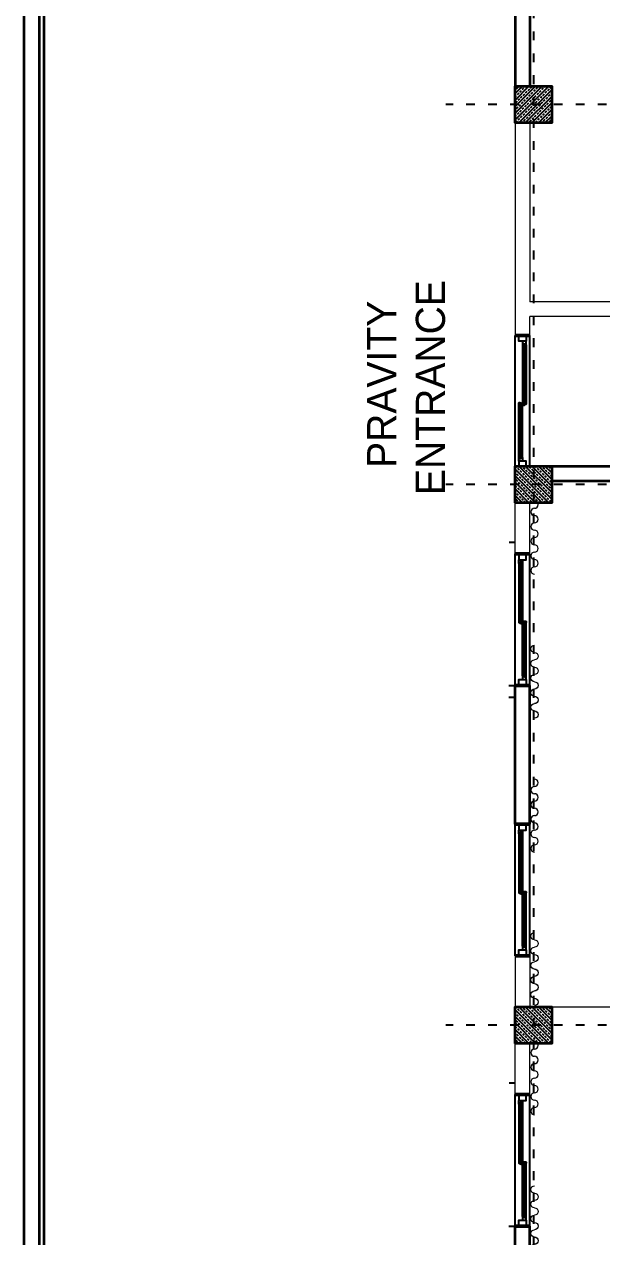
# Model space of a CAD drawing. Header units: millimetres. Extents: x 626118 to 667468, y 4481694 to 4492717.
# Drawn here: x 636654 to 637444, y 4489890 to 4491549 of the extents above; entities that cross this region are included whole.
import ezdxf

# ---------------------------------------------------------------- set-up
doc = ezdxf.new("R2010")
doc.units = ezdxf.units.MM
doc.linetypes.add('ACAD_ISO03W100', pattern=[30, 12, -18])
doc.linetypes.add('DUZ', pattern=[500, 500])
doc.layers.get('0').update_dxf_attribs({"color": 1, "linetype": 'DUZ'})
for name, color, linetype in [('AGAC', 116, 'Continuous'), ('KOLTAR_F', 145, 'Continuous'), ('PEN', 161, 'Continuous'), ('söve', 26, 'DUZ')]:
    doc.layers.add(name, color=color, linetype=linetype)
for name, color, linetype, lineweight in [('cam', 143, 'Continuous', 20), ('DUV', 220, 'Continuous', 50), ('DUVAR', 7, 'Continuous', 35), ('FE_PERDE', 205, 'Continuous', 15), ('gor25', 142, 'Continuous', 25), ('iç duvar', 7, 'Continuous', 50), ('KOLON_F', 3, 'Continuous', 35)]:
    doc.layers.add(name, color=color, linetype=linetype, lineweight=lineweight)
pattern_1 = [(135, (5141737.9514, 3829570.847), (-4.4901280605, -4.4901280605), []), (135, (5141737.9514, 3829575.337), (-4.4901280605, -4.4901280605), [3.175, -1.5875])]

# ---------------------------------------------------------------- blocks, each defined once
blk = doc.blocks.new('GEN_BLOCK00601')
at = {"linetype": 'Continuous', "ltscale": 50}
for centre, start, end in [((50, 50), 0, 180), ((150, 50), 180, 0), ((250, 50), 0, 180), ((350, 50), 180, 0), ((450, 50), 0, 180), ((550, 50), 180, 0), ((650, 50), 0, 180), ((750, 50), 180, 0), ((850, 50), 0, 180), ((950, 50), 180, 0)]:
    blk.add_arc(centre, 50, start, end, dxfattribs=at)
for tag in ['FLOOR', 'Sfb']:
    blk.add_attdef(tag, (0, 0), '', height=1)

msp = doc.modelspace()

# ---------------------------------------------------------------- hatches: boundary and pattern name
at = {"layer": 'KOLTAR_F'}
h = msp.add_hatch(dxfattribs=at)
h.set_pattern_fill('ANSI33', color=256, style=0)
h.set_pattern_definition([(45, (-23257.995, -12948.142), (-4.4901280605, 4.4901280605), []), (45, (-23253.505, -12948.142), (-4.4901280605, 4.4901280605), [3.175, -1.5875])])
h.paths.add_polyline_path([(637325.48, 4491464.33), (637375.48, 4491464.33), (637375.48, 4491414.33), (637325.48, 4491414.33)])
h = msp.add_hatch(dxfattribs=at)
h.set_pattern_fill('ANSI33', color=256, angle=90, style=0)
h.set_pattern_definition([(135, (5141737.9514, 3830310.847), (-4.4901280605, -4.4901280605), []), (135, (5141737.9514, 3830315.337), (-4.4901280605, -4.4901280605), [3.175, -1.5875])])
h.paths.add_polyline_path([(637325.48, 4490894.33), (637325.48, 4490944.33), (637375.48, 4490944.33), (637375.48, 4490894.33)])
h = msp.add_hatch(dxfattribs=at)
h.set_pattern_fill('ANSI33', color=256, angle=90, style=0)
h.set_pattern_definition(pattern_1)
h.paths.add_polyline_path([(637325.48, 4490154.33), (637325.48, 4490204.33), (637375.48, 4490204.33), (637375.48, 4490154.33)])
h = msp.add_hatch(dxfattribs=at)
h.set_pattern_fill('ANSI33', color=256, angle=90, style=0)
h.set_pattern_definition(pattern_1)
h.paths.add_polyline_path([(637325.48, 4490154.33), (637325.48, 4490204.33), (637375.48, 4490204.33), (637375.48, 4490154.33)])

# ---------------------------------------------------------------- linework, layer by layer
at = {"color": 232, "linetype": 'ACAD_ISO03W100'}
for p, q in [((637350.48, 4492079.33), (637350.48, 4488949.33)), ((641170.48, 4491439.33), (637230.48, 4491439.33)), ((641170.48, 4490919.33), (637230.48, 4490919.33)), ((641170.48, 4490179.33), (637230.48, 4490179.33))]:
    msp.add_line(p, q, dxfattribs=at)
at = {"layer": 'AGAC'}
for p, q in [((637325.48, 4490944.33), (637325.48, 4491123.34)), ((637345.48, 4490943.34), (637345.48, 4491123.34)), ((637325.48, 4490644.33), (637325.48, 4490824.33)), ((637345.48, 4490644.33), (637345.48, 4490824.33)), ((637325.48, 4490274.33), (637325.48, 4490454.33)), ((637345.48, 4490274.33), (637345.48, 4490454.33)), ((637325.48, 4489904.33), (637325.48, 4490084.33)), ((637345.48, 4489904.33), (637345.48, 4490084.33))]:
    msp.add_line(p, q, dxfattribs=at)
at = {"layer": 'cam'}
for p, q in [((637337.48, 4491111.84), (637337.48, 4491027.84)), ((637337.98, 4491111.84), (637337.98, 4491027.84)), ((637338.48, 4491111.84), (637338.48, 4491027.84)), ((637332.48, 4490954.84), (637332.48, 4491030.84)), ((637332.98, 4490954.84), (637332.98, 4491030.84)), ((637333.48, 4490954.84), (637333.48, 4491030.84)), ((637332.48, 4490812.83), (637332.48, 4490728.83)), ((637332.98, 4490812.83), (637332.98, 4490728.83)), ((637333.48, 4490812.83), (637333.48, 4490728.83)), ((637337.48, 4490655.83), (637337.48, 4490731.83)), ((637337.98, 4490655.83), (637337.98, 4490731.83)), ((637338.48, 4490655.83), (637338.48, 4490731.83)), ((637332.48, 4490442.83), (637332.48, 4490358.83)), ((637332.98, 4490442.83), (637332.98, 4490358.83)), ((637333.48, 4490442.83), (637333.48, 4490358.83)), ((637337.48, 4490285.83), (637337.48, 4490361.83)), ((637337.98, 4490285.83), (637337.98, 4490361.83)), ((637338.48, 4490285.83), (637338.48, 4490361.83)), ((637332.48, 4490072.83), (637332.48, 4489988.83)), ((637332.98, 4490072.83), (637332.98, 4489988.83)), ((637333.48, 4490072.83), (637333.48, 4489988.83)), ((637337.48, 4489915.83), (637337.48, 4489991.83)), ((637337.98, 4489915.83), (637337.98, 4489991.83)), ((637338.48, 4489915.83), (637338.48, 4489991.83))]:
    msp.add_line(p, q, dxfattribs=at)
at = {"layer": 'DUV'}
for p, q in [((637325.48, 4491123.34), (637345.48, 4491123.34)), ((637345.48, 4490824.33), (637325.48, 4490824.33)), ((637345.48, 4490644.33), (637325.48, 4490644.33)), ((637345.48, 4490454.33), (637325.48, 4490454.33)), ((637345.48, 4490454.33), (637325.48, 4490454.33)), ((637345.48, 4490454.33), (637325.48, 4490454.33)), ((637345.48, 4490274.33), (637325.48, 4490274.33)), ((637345.48, 4490274.33), (637325.48, 4490274.33)), ((637345.48, 4490274.33), (637325.48, 4490274.33)), ((637345.48, 4490084.33), (637325.48, 4490084.33)), ((637345.48, 4489904.33), (637325.48, 4489904.33))]:
    msp.add_line(p, q, dxfattribs=at)
at = {"layer": 'DUVAR'}
for p, q in [((637325.48, 4491934.33), (637325.48, 4491464.33)), ((637345.48, 4491934.33), (637345.48, 4491464.33)), ((637325.48, 4491123.34), (637345.48, 4491123.34)), ((637375.48, 4490944.33), (637845.48, 4490944.33)), ((637375.48, 4490924.33), (637845.48, 4490924.33)), ((637345.48, 4490824.33), (637325.48, 4490824.33)), ((637345.48, 4490644.33), (637325.48, 4490644.33)), ((637325.48, 4490454.33), (637325.48, 4490644.33)), ((637345.48, 4490454.33), (637345.48, 4490644.33)), ((637345.48, 4490454.33), (637325.48, 4490454.33)), ((637345.48, 4490274.33), (637325.48, 4490274.33)), ((637345.48, 4490084.33), (637325.48, 4490084.33)), ((637345.48, 4489904.33), (637325.48, 4489904.33)), ((637325.48, 4489714.33), (637325.48, 4489904.33)), ((637345.48, 4489714.33), (637345.48, 4489904.33))]:
    msp.add_line(p, q, dxfattribs=at)
for points in [[(636653.72, 4492712.69), (643853.72, 4492712.69), (643853.72, 4487912.69), (636653.72, 4487912.69)], [(636674.72, 4492691.69), (643832.72, 4492691.69), (643832.72, 4487933.69), (636674.72, 4487933.69)], [(636681.02, 4492685.39), (643826.42, 4492685.39), (643826.42, 4487939.99), (636681.02, 4487939.99)]]:
    msp.add_lwpolyline(points, close=True, dxfattribs=at)
at = {"layer": 'gor25'}
for p, q in [((637335.48, 4491110.34), (637335.48, 4491029.34)), ((637340.48, 4491110.34), (637340.48, 4491029.34)), ((637330.48, 4490956.34), (637330.48, 4491029.34)), ((637335.48, 4490956.34), (637335.48, 4491029.34)), ((637330.48, 4490811.33), (637330.48, 4490730.33)), ((637335.48, 4490811.33), (637335.48, 4490730.33)), ((637335.48, 4490657.33), (637335.48, 4490730.33)), ((637340.48, 4490657.33), (637340.48, 4490730.33)), ((637330.48, 4490441.33), (637330.48, 4490360.33)), ((637335.48, 4490441.33), (637335.48, 4490360.33)), ((637335.48, 4490287.33), (637335.48, 4490360.33)), ((637340.48, 4490287.33), (637340.48, 4490360.33)), ((637330.48, 4490071.33), (637330.48, 4489990.33)), ((637335.48, 4490071.33), (637335.48, 4489990.33)), ((637335.48, 4489917.33), (637335.48, 4489990.33)), ((637340.48, 4489917.33), (637340.48, 4489990.33))]:
    msp.add_line(p, q, dxfattribs=at)
at = {"layer": 'iç duvar', "color": 7, "lineweight": 18}
for p, q in [((637325.48, 4491414.33), (637325.48, 4491123.34)), ((637345.48, 4491414.33), (637345.48, 4491169.33)), ((637665.48, 4491169.33), (637345.48, 4491169.33)), ((637680.48, 4491149.33), (637345.48, 4491149.33)), ((637345.48, 4491123.34), (637345.48, 4491149.33)), ((637325.48, 4490824.33), (637325.48, 4490894.33)), ((637345.48, 4490824.33), (637345.48, 4490894.33)), ((637325.48, 4490274.33), (637325.48, 4490204.33)), ((637345.48, 4490274.33), (637345.48, 4490204.33)), ((637325.48, 4490084.33), (637325.48, 4490154.33)), ((637345.48, 4490084.33), (637345.48, 4490154.33))]:
    msp.add_line(p, q, dxfattribs=at)
at = {"layer": 'iç duvar', "color": 252, "linetype": 'Continuous', "lineweight": 5, "true_color": 0x939598}
msp.add_line((637375.48, 4490204.33), (637845.48, 4490204.33), dxfattribs=at)
at = {"layer": 'KOLON_F'}
for points in [[(637325.48, 4491464.33), (637375.48, 4491464.33), (637375.48, 4491414.33), (637325.48, 4491414.33)], [(637325.48, 4490894.33), (637325.48, 4490944.33), (637375.48, 4490944.33), (637375.48, 4490894.33)], [(637325.48, 4490154.33), (637325.48, 4490204.33), (637375.48, 4490204.33), (637375.48, 4490154.33)], [(637325.48, 4490154.33), (637325.48, 4490204.33), (637375.48, 4490204.33), (637375.48, 4490154.33)]]:
    msp.add_lwpolyline(points, close=True, dxfattribs=at)
at = {"layer": 'PEN'}
for points in [[(637340.48, 4491115.34), (637340.48, 4491115.34), (637330.48, 4491115.34), (637330.48, 4491123.34), (637330.48, 4491123.34), (637340.48, 4491123.34), (637340.48, 4491123.34), (637340.48, 4491123.34), (637340.48, 4491115.34)], [(637340.48, 4491115.34), (637340.48, 4491115.34), (637335.48, 4491115.34), (637335.48, 4491111.84), (637337.48, 4491111.84), (637338.48, 4491111.84), (637338.48, 4491110.34), (637340.48, 4491110.34), (637340.48, 4491115.34)], [(637335.48, 4491111.84), (637335.48, 4491110.34), (637337.48, 4491110.34), (637337.48, 4491111.84)], [(637335.48, 4491029.34), (637335.48, 4491029.34), (637330.48, 4491029.34), (637330.48, 4491030.84), (637332.48, 4491030.84), (637333.48, 4491030.84), (637333.48, 4491029.34), (637335.48, 4491029.34), (637335.48, 4491029.34)], [(637330.48, 4491030.84), (637330.48, 4491029.34), (637332.48, 4491029.34), (637332.48, 4491030.84)], [(637335.48, 4491027.84), (637335.48, 4491029.34), (637337.48, 4491029.34), (637337.48, 4491027.84)], [(637340.48, 4491029.34), (637340.48, 4491029.34), (637335.48, 4491029.34), (637335.48, 4491027.84), (637337.48, 4491027.84), (637338.48, 4491027.84), (637338.48, 4491029.34), (637340.48, 4491029.34), (637340.48, 4491029.34)], [(637335.48, 4490951.34), (637335.48, 4490951.34), (637330.48, 4490951.34), (637330.48, 4490954.84), (637332.48, 4490954.84), (637333.48, 4490954.84), (637333.48, 4490956.34), (637335.48, 4490956.34), (637335.48, 4490951.34)], [(637330.48, 4490954.84), (637330.48, 4490956.34), (637332.48, 4490956.34), (637332.48, 4490954.84)], [(637340.48, 4490951.34), (637340.48, 4490951.34), (637330.48, 4490951.34), (637330.48, 4490944.33), (637330.48, 4490944.33), (637340.48, 4490944.33), (637340.48, 4490944.33), (637340.48, 4490944.33), (637340.48, 4490951.34)], [(637330.48, 4490816.33), (637330.48, 4490816.33), (637340.48, 4490816.33), (637340.48, 4490824.33), (637340.48, 4490824.33), (637330.48, 4490824.33), (637330.48, 4490824.33), (637330.48, 4490824.33), (637330.48, 4490816.33)], [(637330.48, 4490816.33), (637330.48, 4490816.33), (637335.48, 4490816.33), (637335.48, 4490812.83), (637333.48, 4490812.83), (637332.48, 4490812.83), (637332.48, 4490811.33), (637330.48, 4490811.33), (637330.48, 4490816.33)], [(637335.48, 4490812.83), (637335.48, 4490811.33), (637333.48, 4490811.33), (637333.48, 4490812.83)], [(637330.48, 4490730.33), (637330.48, 4490730.33), (637335.48, 4490730.33), (637335.48, 4490728.83), (637333.48, 4490728.83), (637332.48, 4490728.83), (637332.48, 4490730.33), (637330.48, 4490730.33), (637330.48, 4490730.33)], [(637335.48, 4490728.83), (637335.48, 4490730.33), (637333.48, 4490730.33), (637333.48, 4490728.83)], [(637335.48, 4490730.33), (637335.48, 4490730.33), (637340.48, 4490730.33), (637340.48, 4490731.83), (637338.48, 4490731.83), (637337.48, 4490731.83), (637337.48, 4490730.33), (637335.48, 4490730.33), (637335.48, 4490730.33)], [(637340.48, 4490731.83), (637340.48, 4490730.33), (637338.48, 4490730.33), (637338.48, 4490731.83)], [(637330.48, 4490652.33), (637330.48, 4490652.33), (637340.48, 4490652.33), (637340.48, 4490644.33), (637340.48, 4490644.33), (637330.48, 4490644.33), (637330.48, 4490644.33), (637330.48, 4490644.33), (637330.48, 4490652.33)], [(637335.48, 4490652.33), (637335.48, 4490652.33), (637340.48, 4490652.33), (637340.48, 4490655.83), (637338.48, 4490655.83), (637337.48, 4490655.83), (637337.48, 4490657.33), (637335.48, 4490657.33), (637335.48, 4490652.33)], [(637340.48, 4490655.83), (637340.48, 4490657.33), (637338.48, 4490657.33), (637338.48, 4490655.83)], [(637330.48, 4490446.33), (637330.48, 4490446.33), (637340.48, 4490446.33), (637340.48, 4490454.33), (637340.48, 4490454.33), (637330.48, 4490454.33), (637330.48, 4490454.33), (637330.48, 4490454.33), (637330.48, 4490446.33)], [(637330.48, 4490446.33), (637330.48, 4490446.33), (637335.48, 4490446.33), (637335.48, 4490442.83), (637333.48, 4490442.83), (637332.48, 4490442.83), (637332.48, 4490441.33), (637330.48, 4490441.33), (637330.48, 4490446.33)], [(637335.48, 4490442.83), (637335.48, 4490441.33), (637333.48, 4490441.33), (637333.48, 4490442.83)], [(637330.48, 4490360.33), (637330.48, 4490360.33), (637335.48, 4490360.33), (637335.48, 4490358.83), (637333.48, 4490358.83), (637332.48, 4490358.83), (637332.48, 4490360.33), (637330.48, 4490360.33), (637330.48, 4490360.33)], [(637335.48, 4490358.83), (637335.48, 4490360.33), (637333.48, 4490360.33), (637333.48, 4490358.83)], [(637335.48, 4490360.33), (637335.48, 4490360.33), (637340.48, 4490360.33), (637340.48, 4490361.83), (637338.48, 4490361.83), (637337.48, 4490361.83), (637337.48, 4490360.33), (637335.48, 4490360.33), (637335.48, 4490360.33)], [(637340.48, 4490361.83), (637340.48, 4490360.33), (637338.48, 4490360.33), (637338.48, 4490361.83)], [(637330.48, 4490282.33), (637330.48, 4490282.33), (637340.48, 4490282.33), (637340.48, 4490274.33), (637340.48, 4490274.33), (637330.48, 4490274.33), (637330.48, 4490274.33), (637330.48, 4490274.33), (637330.48, 4490282.33)], [(637335.48, 4490282.33), (637335.48, 4490282.33), (637340.48, 4490282.33), (637340.48, 4490285.83), (637338.48, 4490285.83), (637337.48, 4490285.83), (637337.48, 4490287.33), (637335.48, 4490287.33), (637335.48, 4490282.33)], [(637340.48, 4490285.83), (637340.48, 4490287.33), (637338.48, 4490287.33), (637338.48, 4490285.83)], [(637330.48, 4490076.33), (637330.48, 4490076.33), (637340.48, 4490076.33), (637340.48, 4490084.33), (637340.48, 4490084.33), (637330.48, 4490084.33), (637330.48, 4490084.33), (637330.48, 4490084.33), (637330.48, 4490076.33)], [(637330.48, 4490076.33), (637330.48, 4490076.33), (637335.48, 4490076.33), (637335.48, 4490072.83), (637333.48, 4490072.83), (637332.48, 4490072.83), (637332.48, 4490071.33), (637330.48, 4490071.33), (637330.48, 4490076.33)], [(637335.48, 4490072.83), (637335.48, 4490071.33), (637333.48, 4490071.33), (637333.48, 4490072.83)], [(637330.48, 4489990.33), (637330.48, 4489990.33), (637335.48, 4489990.33), (637335.48, 4489988.83), (637333.48, 4489988.83), (637332.48, 4489988.83), (637332.48, 4489990.33), (637330.48, 4489990.33), (637330.48, 4489990.33)], [(637335.48, 4489988.83), (637335.48, 4489990.33), (637333.48, 4489990.33), (637333.48, 4489988.83)], [(637335.48, 4489990.33), (637335.48, 4489990.33), (637340.48, 4489990.33), (637340.48, 4489991.83), (637338.48, 4489991.83), (637337.48, 4489991.83), (637337.48, 4489990.33), (637335.48, 4489990.33), (637335.48, 4489990.33)], [(637340.48, 4489991.83), (637340.48, 4489990.33), (637338.48, 4489990.33), (637338.48, 4489991.83)], [(637335.48, 4489912.33), (637335.48, 4489912.33), (637340.48, 4489912.33), (637340.48, 4489915.83), (637338.48, 4489915.83), (637337.48, 4489915.83), (637337.48, 4489917.33), (637335.48, 4489917.33), (637335.48, 4489912.33)], [(637340.48, 4489915.83), (637340.48, 4489917.33), (637338.48, 4489917.33), (637338.48, 4489915.83)], [(637330.48, 4489912.33), (637330.48, 4489912.33), (637340.48, 4489912.33), (637340.48, 4489904.33), (637340.48, 4489904.33), (637330.48, 4489904.33), (637330.48, 4489904.33), (637330.48, 4489904.33), (637330.48, 4489912.33)]]:
    msp.add_lwpolyline(points, close=True, dxfattribs=at)
at = {"layer": 'söve'}
for p, q in [((637317.11, 4490840.46), (637325.48, 4490840.46)), ((637316.9, 4490644.33), (637325.48, 4490644.33)), ((637316.9, 4490628.19), (637325.48, 4490628.19)), ((637317.11, 4490100.46), (637325.48, 4490100.46)), ((637316.9, 4489904.33), (637325.48, 4489904.33))]:
    msp.add_line(p, q, dxfattribs=at)

# ---------------------------------------------------------------- block references
at = {"layer": 'FE_PERDE', "extrusion": (0, 0, -1), "yscale": 0.10000020265579, "zscale": -0.10000020265579, "rotation": 90}
for p, xscale in [((-637346.98, 4490896.65), -0.10000020265579), ((-637346.98, 4490206.1), 0.10000020265579), ((-637346.98, 4490156.65), -0.10000020265579)]:
    msp.add_blockref('GEN_BLOCK00601', p, dxfattribs=dict(at, xscale=xscale))
at = {"layer": 'FE_PERDE', "yscale": 0.10000020265579, "zscale": 0.10000020265579, "rotation": 270}
for p, xscale in [((637346.98, 4490599.33), -0.10000020265579), ((637346.98, 4490516.06), 0.10000020265579), ((637346.98, 4489859.33), -0.10000020265579)]:
    msp.add_blockref('GEN_BLOCK00601', p, dxfattribs=dict(at, xscale=xscale))

# ---------------------------------------------------------------- texts
at = {"insert": (637122.83, 4490904.75), "char_height": 60, "attachment_point": 1, "rotation": 90}
msp.add_mtext_dynamic_manual_height_columns('{\\fCentury Gothic|b0|i0|c162|p34;\\C7; \\H0.66667x; PRAVITY ENTRANCE}', width=320.5937, gutter_width=12.5, heights=[0], dxfattribs=at)

doc.saveas('drawing.dxf')
